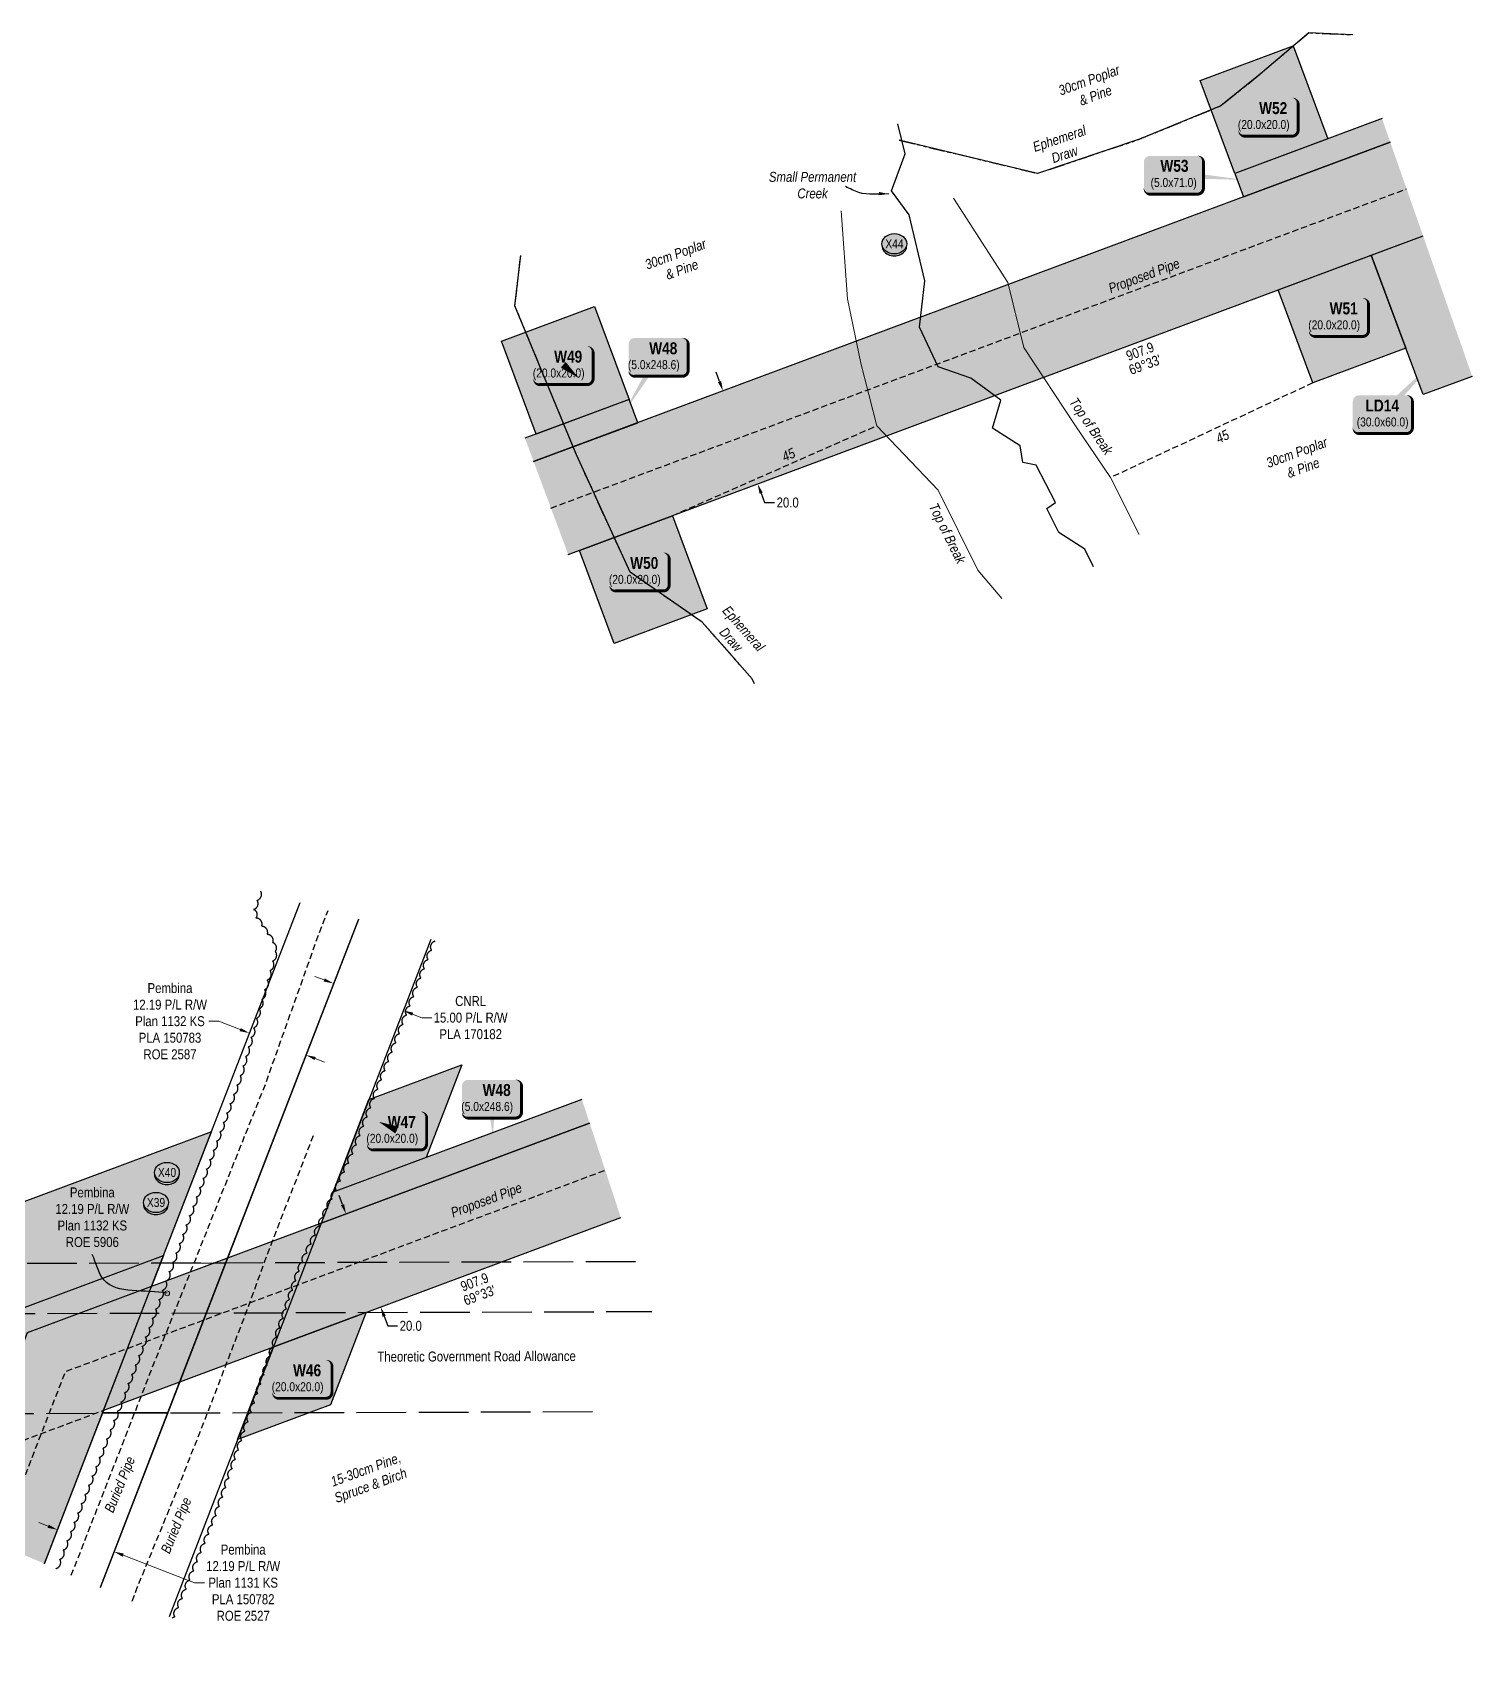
# Model space of a CAD drawing. Extents: x 507565 to 531726, y 6009554 to 6022365.
# Drawn here: x 520382 to 521831, y 6014951 to 6016601 of the extents above; entities that cross this region are included whole.
import ezdxf
from ezdxf.enums import TextEntityAlignment as Align

# ---------------------------------------------------------------- set-up
doc = ezdxf.new("R2010")
doc.units = 0
doc.header["$LTSCALE"] = 5
doc.header["$PDMODE"] = 34
doc.header["$PDSIZE"] = 0.03
for name, pattern in [('0', [1, 1, 0]), ('foc-TIELINE', [1.875, 1.25, -0.625]), ('foc-TOPO-ephemeral', [6.25, 3.125, -0.625, 0.625, -0.625, 0.625, -0.625]), ('foc-TRAV', [1.875, 1.25, -0.625]), ('foc-UNSURVEYED', [12.5, 10, -2.5]), ('UG_PIPE', [1.875, 1.25, -0.625])]:
    doc.linetypes.add(name, pattern=pattern)
doc.layers.get('Defpoints').update_dxf_attribs({"color": 9})
for name, color, linetype in [('AS-PIPE-UG', 44, 'UG_PIPE'), ('AS-PIPE-UG-T', 44, 'Continuous'), ('F-RW', 190, 'Continuous'), ('L-BD1', 253, 'Continuous'), ('L-ROAD-T', 7, 'Continuous'), ('L-USEC', 7, 'foc-UNSURVEYED'), ('P-CROSSINGS', 250, 'Continuous'), ('P-PROPOSED', 10, 'Continuous'), ('P-PROPOSED-H', 21, 'Continuous'), ('P-TEMP-BLOCKS', 250, 'Continuous'), ('P-TEMP-H', 41, 'Continuous'), ('P-TEMP_LOG DECK', 46, 'Continuous'), ('P-TEMP_WORKSPACE', 46, 'Continuous'), ('P-TRAV', 4, 'foc-TRAV'), ('P-TXT', 4, 'Continuous'), ('T-BUSH', 110, '0'), ('T-BUSH-T', 110, 'Continuous'), ('T-CREEK', 160, 'Continuous'), ('T-DRAW', 143, 'foc-TOPO-ephemeral'), ('T-TIE', 201, 'foc-TIELINE'), ('T-WATER-T', 170, 'Continuous')]:
    doc.layers.add(name, color=color, linetype=linetype)
for name, color, linetype, lineweight in [('F-RW-T', 190, 'Continuous', 9), ('T-ELEVATION', 48, 'Continuous', 18), ('T-TEXT', 48, 'Continuous', 18), ('T-TIE-T', 201, 'Continuous', 18)]:
    doc.layers.add(name, color=color, linetype=linetype, lineweight=lineweight)
doc.styles.add('80', font='ARIALN.TTF', dxfattribs={"height": 10})
doc.styles.add('80CG', font='ARIALN.TTF', dxfattribs={"height": 10})
doc.styles.add('80L', font='ARIALN.TTF', dxfattribs={"height": 10})
doc.styles.add('80LS', font='ARIALNI.TTF', dxfattribs={"height": 10})
doc.styles.add('BOLD', font='ARIALNB.TTF')
doc.styles.add('Crossing', font='ARIALN.TTF', dxfattribs={"height": 10})
doc.styles.add('foc-LtypeFont', font='ARIALN.TTF', dxfattribs={"height": 7.35})
doc.linetypes.add('foc-TOPO-flowdirection-NOLINE', pattern='A,0,[">",foc-LtypeFont,S=0.3,R=0,X=0,Y=-0.945],-20,[">",foc-LtypeFont,S=0.3,R=0,X=0,Y=-0.945],0', length=20)
doc.dimstyles.new('Compass 5 000', dxfattribs={"dimscale": 5, "dimtxt": 9, "dimasz": 2, "dimexe": 0.2, "dimexo": 0.0625, "dimgap": 0.5, "dimtad": 0, "dimtih": 1, "dimtoh": 1, "dimzin": 0, "dimdsep": 46, "dimtxsty": '80CG', "dimcen": 0.1, "dimse1": 1, "dimse2": 1, "dimclrd": 256, "dimclrt": 256, "dimaunit": 1, "dimadec": 4, "dimazin": 0, "dimtfac": 0.06, "dimtofl": 0, "dimtmove": 0, "dimatfit": 1, "dimfxl": 0.2, "dimtolj": 1, "dimtzin": 0, "dimlwd": -1, "dimarcsym": 0})

# ---------------------------------------------------------------- blocks, each defined once
blk = doc.blocks.new('*U473')
at = {"true_color": 0xff8aff}
h = blk.add_hatch(color=211, dxfattribs=at)
edge = h.paths.add_edge_path()
edge.add_line((-24, -20), (24, -20))
edge.add_arc((24, -14), 6, 270, 360)
edge.add_line((30, -14), (30, 12.5))
edge.add_arc((24, 12.5), 6, 0, 90)
edge.add_line((24, 18.5), (-24, 18.5))
edge.add_arc((-24, 12.5), 6, 90, 180)
edge.add_line((-30, 12.5), (-30, -14))
edge.add_arc((-24, -14), 6, 180, 270)
at = {"color": 250, "flags": 128}
blk.add_lwpolyline([(-24, -20, 3, 3, 0), (24, -20, 3, 3, 0.414214), (30, -14, 3, 3, 0), (30, 12.5, 3, 0, 0.414214), (24, 18.5, 0, 0, 0), (-24, 18.5, 0, 0, 0.414214), (-30, 12.5, 0, 0, 0), (-30, -14, 0, 3, 0.414214)], format="xyseb", close=True, dxfattribs=at)
at = {"flags": 128}
blk.add_lwpolyline([(1, -40.7, 0, 7.5, 0), (0, 0, 0, 0, 0)], format="xyseb", dxfattribs=at)
at = {"color": 250}
for tag, p, height, style in [('TEMP_AREA_W1_001', (-9.2, 2.2), 12, 'BOLD'), ('ENTER_TEXT_001', (-30.7, -12.8), 9, '80')]:
    blk.add_attdef(tag, p, '', height=height, dxfattribs=dict(at, style=style))
blk = doc.blocks.new('*U525')
at = {"true_color": 0xff8aff}
h = blk.add_hatch(color=211, dxfattribs=at)
edge = h.paths.add_edge_path()
edge.add_line((-24, -20), (24, -20))
edge.add_arc((24, -14), 6, 270, 360)
edge.add_line((30, -14), (30, 12.5))
edge.add_arc((24, 12.5), 6, 0, 90)
edge.add_line((24, 18.5), (-24, 18.5))
edge.add_arc((-24, 12.5), 6, 90, 180)
edge.add_line((-30, 12.5), (-30, -14))
edge.add_arc((-24, -14), 6, 180, 270)
at = {"color": 250, "flags": 128}
blk.add_lwpolyline([(-24, -20, 3, 3, 0), (24, -20, 3, 3, 0.414214), (30, -14, 3, 3, 0), (30, 12.5, 3, 0, 0.414214), (24, 18.5, 0, 0, 0), (-24, 18.5, 0, 0, 0.414214), (-30, 12.5, 0, 0, 0), (-30, -14, 0, 3, 0.414214)], format="xyseb", close=True, dxfattribs=at)
at = {"flags": 128}
blk.add_lwpolyline([(-18.2, 8.4, 0, 7.5, 0), (0, 0, 0, 0, 0)], format="xyseb", dxfattribs=at)
at = {"color": 250}
for tag, p, height, style in [('TEMP_AREA_W1_001', (-9.2, 2.2), 12, 'BOLD'), ('ENTER_TEXT_001', (-30.7, -12.8), 9, '80')]:
    blk.add_attdef(tag, p, '', height=height, dxfattribs=dict(at, style=style))
blk = doc.blocks.new('*U524')
at = {"true_color": 0xff8aff}
h = blk.add_hatch(color=211, dxfattribs=at)
edge = h.paths.add_edge_path()
edge.add_line((-24, -20), (24, -20))
edge.add_arc((24, -14), 6, 270, 360)
edge.add_line((30, -14), (30, 12.5))
edge.add_arc((24, 12.5), 6, 0, 90)
edge.add_line((24, 18.5), (-24, 18.5))
edge.add_arc((-24, 12.5), 6, 90, 180)
edge.add_line((-30, 12.5), (-30, -14))
edge.add_arc((-24, -14), 6, 180, 270)
at = {"color": 250, "flags": 128}
blk.add_lwpolyline([(-24, -20, 3, 3, 0), (24, -20, 3, 3, 0.414214), (30, -14, 3, 3, 0), (30, 12.5, 3, 0, 0.414214), (24, 18.5, 0, 0, 0), (-24, 18.5, 0, 0, 0.414214), (-30, 12.5, 0, 0, 0), (-30, -14, 0, 3, 0.414214)], format="xyseb", close=True, dxfattribs=at)
at = {"flags": 128}
blk.add_lwpolyline([(-21.9, 2.4, 0, 7.5, 0), (0, 0, 0, 0, 0)], format="xyseb", dxfattribs=at)
at = {"color": 250}
for tag, p, height, style in [('TEMP_AREA_W1_001', (-9.2, 2.2), 12, 'BOLD'), ('ENTER_TEXT_001', (-30.7, -12.8), 9, '80')]:
    blk.add_attdef(tag, p, '', height=height, dxfattribs=dict(at, style=style))
blk = doc.blocks.new('xing2')
h = blk.add_hatch(color=50)
h.dxf.hatch_style = 1
edge = h.paths.add_edge_path()
edge.add_ellipse((0, 0), major_axis=(-12.5, 0), ratio=0.816297, start_angle=0, end_angle=360)
h = blk.add_hatch(color=250)
h.dxf.hatch_style = 1
edge = h.paths.add_edge_path()
edge.add_ellipse((0, -2), major_axis=(-12.5, 0), ratio=0.816297, start_angle=0, end_angle=180)
edge.add_line((12.5, -2), (12.5, 0))
edge.add_ellipse((0, 0), major_axis=(-12.5, 0), ratio=0.816297, start_angle=0, end_angle=180, ccw=False)
edge.add_line((-12.5, 0), (-12.5, -2))
at = {"color": 250}
blk.add_ellipse((0, 0), major_axis=(-12.5, 0), ratio=0.816297, dxfattribs=at)
blk.add_ellipse((0, -2), major_axis=(-12.5, 0), ratio=0.816297, start_param=0, end_param=3.141593, dxfattribs=at)
at = {"color": 250, "style": 'Crossing'}
blk.add_attdef('CROSSING', text='', height=9, dxfattribs=at).set_placement((0.1, 0), align=Align.MIDDLE_CENTER)
at = {"color": 250, "style": 'Crossing', "flags": 1}
for tag, p in [('OWNER', (0.1, -12.5)), ('DESCRIPTION', (0.1, -25.8)), ('LOCATION', (0.1, -39.3)), ('DWG_REF', (0.1, -52.8))]:
    blk.add_attdef(tag, text='', height=9, dxfattribs=at).set_placement(p, align=Align.MIDDLE_CENTER)
blk = doc.blocks.new('*D400')
at = {"layer": 'Defpoints', "color": 0, "transparency": 16777216}
for p in [(520635.3, 6015684.1), (520692.1, 6015662.1), (520600.5, 6015594)]:
    blk.add_point(p, dxfattribs=at)
at = {"layer": 'F-RW-T', "transparency": 16777216}
for p, q in [((520569.5, 6015606), (520559.5, 6015606)), ((520591.1, 6015597.6), (520569.5, 6015606)), ((520666.6, 6015568.4), (520675.9, 6015564.8))]:
    blk.add_line(p, q, dxfattribs=at)
for points in [[(520591.7, 6015599.1), (520590.5, 6015596), (520600.5, 6015594)], [(520667.2, 6015570), (520666, 6015566.9), (520657.3, 6015572)]]:
    blk.add_solid(points, dxfattribs=at)
at = {"layer": 'F-RW-T', "transparency": 16777216, "insert": (520520.4, 6015606), "char_height": 10, "attachment_point": 5, "style": '80CG'}
blk.add_mtext('\\A1;Pembina\\P12.19 P/L R/W\\PPlan 1132 KS\\PPLA 150783\\PROE 2587', dxfattribs=at)
blk = doc.blocks.new('*D401')
at = {"layer": 'Defpoints', "color": 0, "transparency": 16777216}
for p in [(520755.4, 6015616.8), (520667.5, 6015598.6), (520737.8, 6015571.4)]:
    blk.add_point(p, dxfattribs=at)
at = {"layer": 'F-RW-T', "transparency": 16777216}
for p, q in [((520675.7, 6015647.6), (520666.4, 6015651.2)), ((520764.7, 6015613.2), (520774, 6015609.6)), ((520774, 6015609.6), (520784, 6015609.6))]:
    blk.add_line(p, q, dxfattribs=at)
for points in [[(520676.3, 6015649.1), (520675.1, 6015646), (520685.1, 6015644)], [(520765.3, 6015614.7), (520764.1, 6015611.6), (520755.4, 6015616.8)]]:
    blk.add_solid(points, dxfattribs=at)
at = {"layer": 'F-RW-T', "transparency": 16777216, "insert": (520823.1, 6015609.6), "char_height": 10, "attachment_point": 5, "style": '80CG'}
blk.add_mtext('\\A1;CNRL\\P15.00 P/L R/W\\PPLA 170182', dxfattribs=at)
blk = doc.blocks.new('*D402')
at = {"layer": 'Defpoints', "color": 0, "transparency": 16777216}
for p in [(520798.5, 6015449.6), (520833.4, 6015356), (520732.5, 6015318.4)]:
    blk.add_point(p, dxfattribs=at)
at = {"layer": 'P-TXT', "transparency": 16777216}
for p, q in [((520694.1, 6015421.4), (520690.6, 6015430.7)), ((520736, 6015309), (520739.6, 6015299.3)), ((520739.6, 6015299.3), (520749.6, 6015299.3))]:
    blk.add_line(p, q, dxfattribs=at)
for points in [[(520695.7, 6015421.9), (520692.5, 6015420.8), (520697.6, 6015412)], [(520737.6, 6015309.6), (520734.4, 6015308.4), (520732.5, 6015318.4)]]:
    blk.add_solid(points, dxfattribs=at)
at = {"layer": 'P-TXT', "transparency": 16777216, "insert": (520762.8, 6015299.3), "char_height": 10, "attachment_point": 5, "style": '80CG'}
blk.add_mtext('\\A1;20.0', dxfattribs=at)
blk = doc.blocks.new('*D403')
at = {"layer": 'Defpoints', "color": 0, "transparency": 16777216}
for p in [(520417.3, 6015120.3), (520474.2, 6015098.4), (520464, 6015072)]:
    blk.add_point(p, dxfattribs=at)
at = {"layer": 'F-RW-T', "transparency": 16777216}
for p, q in [((520397.8, 6015097.6), (520388.5, 6015101.2)), ((520473.3, 6015068.4), (520545, 6015040.7)), ((520545, 6015040.7), (520555, 6015040.7))]:
    blk.add_line(p, q, dxfattribs=at)
for points in [[(520398.4, 6015099.1), (520397.2, 6015096), (520407.1, 6015094)], [(520473.9, 6015070), (520472.7, 6015066.8), (520464, 6015072)]]:
    blk.add_solid(points, dxfattribs=at)
at = {"layer": 'F-RW-T', "transparency": 16777216, "insert": (520594.1, 6015040.7), "char_height": 10, "attachment_point": 5, "style": '80CG'}
blk.add_mtext('\\A1;Pembina\\P12.19 P/L R/W\\PPlan 1131 KS\\PPLA 150782\\PROE 2527', dxfattribs=at)
blk = doc.blocks.new('*U529')
at = {"true_color": 0xff8aff}
h = blk.add_hatch(color=211, dxfattribs=at)
edge = h.paths.add_edge_path()
edge.add_line((-24, -20), (24, -20))
edge.add_arc((24, -14), 6, 270, 360)
edge.add_line((30, -14), (30, 12.5))
edge.add_arc((24, 12.5), 6, 0, 90)
edge.add_line((24, 18.5), (-24, 18.5))
edge.add_arc((-24, 12.5), 6, 90, 180)
edge.add_line((-30, 12.5), (-30, -14))
edge.add_arc((-24, -14), 6, 180, 270)
at = {"color": 250, "flags": 128}
blk.add_lwpolyline([(-24, -20, 3, 3, 0), (24, -20, 3, 3, 0.414214), (30, -14, 3, 3, 0), (30, 12.5, 3, 0, 0.414214), (24, 18.5, 0, 0, 0), (-24, 18.5, 0, 0, 0.414214), (-30, 12.5, 0, 0, 0), (-30, -14, 0, 3, 0.414214)], format="xyseb", close=True, dxfattribs=at)
at = {"flags": 128}
blk.add_lwpolyline([(15.7, -13.5, 0, 7.5, 0), (0, 0, 0, 0, 0)], format="xyseb", dxfattribs=at)
at = {"color": 250}
for tag, p, height, style in [('TEMP_AREA_W1_001', (-9.2, 2.2), 12, 'BOLD'), ('ENTER_TEXT_001', (-30.7, -12.8), 9, '80')]:
    blk.add_attdef(tag, p, '', height=height, dxfattribs=dict(at, style=style))
blk = doc.blocks.new('*U530')
at = {"true_color": 0xff8aff}
h = blk.add_hatch(color=211, dxfattribs=at)
edge = h.paths.add_edge_path()
edge.add_line((-24, -20), (24, -20))
edge.add_arc((24, -14), 6, 270, 360)
edge.add_line((30, -14), (30, 12.5))
edge.add_arc((24, 12.5), 6, 0, 90)
edge.add_line((24, 18.5), (-24, 18.5))
edge.add_arc((-24, 12.5), 6, 90, 180)
edge.add_line((-30, 12.5), (-30, -14))
edge.add_arc((-24, -14), 6, 180, 270)
at = {"color": 250, "flags": 128}
blk.add_lwpolyline([(-24, -20, 3, 3, 0), (24, -20, 3, 3, 0.414214), (30, -14, 3, 3, 0), (30, 12.5, 3, 0, 0.414214), (24, 18.5, 0, 0, 0), (-24, 18.5, 0, 0, 0.414214), (-30, 12.5, 0, 0, 0), (-30, -14, 0, 3, 0.414214)], format="xyseb", close=True, dxfattribs=at)
at = {"flags": 128}
blk.add_lwpolyline([(-36, -59.1, 0, 7.5, 0), (0, 0, 0, 0, 0)], format="xyseb", dxfattribs=at)
at = {"color": 250}
for tag, p, height, style in [('TEMP_AREA_W1_001', (-9.2, 2.2), 12, 'BOLD'), ('ENTER_TEXT_001', (-30.7, -12.8), 9, '80')]:
    blk.add_attdef(tag, p, '', height=height, dxfattribs=dict(at, style=style))
blk = doc.blocks.new('*U528')
at = {"true_color": 0xff8aff}
h = blk.add_hatch(color=211, dxfattribs=at)
edge = h.paths.add_edge_path()
edge.add_line((-24, -20), (24, -20))
edge.add_arc((24, -14), 6, 270, 360)
edge.add_line((30, -14), (30, 12.5))
edge.add_arc((24, 12.5), 6, 0, 90)
edge.add_line((24, 18.5), (-24, 18.5))
edge.add_arc((-24, 12.5), 6, 90, 180)
edge.add_line((-30, 12.5), (-30, -14))
edge.add_arc((-24, -14), 6, 180, 270)
at = {"color": 250, "flags": 128}
blk.add_lwpolyline([(-24, -20, 3, 3, 0), (24, -20, 3, 3, 0.414214), (30, -14, 3, 3, 0), (30, 12.5, 3, 0, 0.414214), (24, 18.5, 0, 0, 0), (-24, 18.5, 0, 0, 0.414214), (-30, 12.5, 0, 0, 0), (-30, -14, 0, 3, 0.414214)], format="xyseb", close=True, dxfattribs=at)
at = {"flags": 128}
blk.add_lwpolyline([(19.1, -14.6, 0, 7.5, 0), (0, 0, 0, 0, 0)], format="xyseb", dxfattribs=at)
at = {"color": 250}
for tag, p, height, style in [('TEMP_AREA_W1_001', (-9.2, 2.2), 12, 'BOLD'), ('ENTER_TEXT_001', (-30.7, -12.8), 9, '80')]:
    blk.add_attdef(tag, p, '', height=height, dxfattribs=dict(at, style=style))
blk = doc.blocks.new('*U527')
at = {"true_color": 0xff8aff}
h = blk.add_hatch(color=211, dxfattribs=at)
edge = h.paths.add_edge_path()
edge.add_line((-24, -20), (24, -20))
edge.add_arc((24, -14), 6, 270, 360)
edge.add_line((30, -14), (30, 12.5))
edge.add_arc((24, 12.5), 6, 0, 90)
edge.add_line((24, 18.5), (-24, 18.5))
edge.add_arc((-24, 12.5), 6, 90, 180)
edge.add_line((-30, 12.5), (-30, -14))
edge.add_arc((-24, -14), 6, 180, 270)
at = {"color": 250, "flags": 128}
blk.add_lwpolyline([(-24, -20, 3, 3, 0), (24, -20, 3, 3, 0.414214), (30, -14, 3, 3, 0), (30, 12.5, 3, 0, 0.414214), (24, 18.5, 0, 0, 0), (-24, 18.5, 0, 0, 0.414214), (-30, 12.5, 0, 0, 0), (-30, -14, 0, 3, 0.414214)], format="xyseb", close=True, dxfattribs=at)
at = {"flags": 128}
blk.add_lwpolyline([(71.3, -5.7, 0, 7.5, 0), (0, 0, 0, 0, 0)], format="xyseb", dxfattribs=at)
at = {"color": 250}
for tag, p, height, style in [('TEMP_AREA_W1_001', (-9.2, 2.2), 12, 'BOLD'), ('ENTER_TEXT_001', (-30.7, -12.8), 9, '80')]:
    blk.add_attdef(tag, p, '', height=height, dxfattribs=dict(at, style=style))
blk = doc.blocks.new('*U531')
at = {"true_color": 0xff8aff}
h = blk.add_hatch(color=211, dxfattribs=at)
edge = h.paths.add_edge_path()
edge.add_line((-24, -20), (24, -20))
edge.add_arc((24, -14), 6, 270, 360)
edge.add_line((30, -14), (30, 12.5))
edge.add_arc((24, 12.5), 6, 0, 90)
edge.add_line((24, 18.5), (-24, 18.5))
edge.add_arc((-24, 12.5), 6, 90, 180)
edge.add_line((-30, 12.5), (-30, -14))
edge.add_arc((-24, -14), 6, 180, 270)
at = {"flags": 128}
blk.add_lwpolyline([(58.3, 59, 0, 7.5, 0), (0, 0, 0, 0, 0)], format="xyseb", dxfattribs=at)
at = {"color": 250, "flags": 128}
blk.add_lwpolyline([(-24, -20, 3, 3, 0), (24, -20, 3, 3, 0.414214), (30, -14, 3, 3, 0), (30, 12.5, 3, 0, 0.414214), (24, 18.5, 0, 0, 0), (-24, 18.5, 0, 0, 0.414214), (-30, 12.5, 0, 0, 0), (-30, -14, 0, 3, 0.414214)], format="xyseb", close=True, dxfattribs=at)
at = {"color": 250}
for tag, p, height, style in [('TEMP_AREA_W1_001', (-9.2, 2.2), 12, 'BOLD'), ('ENTER_TEXT_001', (-30.7, -12.8), 9, '80')]:
    blk.add_attdef(tag, p, '', height=height, dxfattribs=dict(at, style=style))
blk = doc.blocks.new('*U533')
at = {"true_color": 0xff8aff}
h = blk.add_hatch(color=211, dxfattribs=at)
edge = h.paths.add_edge_path()
edge.add_line((-24, -20), (24, -20))
edge.add_arc((24, -14), 6, 270, 360)
edge.add_line((30, -14), (30, 12.5))
edge.add_arc((24, 12.5), 6, 0, 90)
edge.add_line((24, 18.5), (-24, 18.5))
edge.add_arc((-24, 12.5), 6, 90, 180)
edge.add_line((-30, 12.5), (-30, -14))
edge.add_arc((-24, -14), 6, 180, 270)
at = {"color": 250, "flags": 128}
blk.add_lwpolyline([(-24, -20, 3, 3, 0), (24, -20, 3, 3, 0.414214), (30, -14, 3, 3, 0), (30, 12.5, 3, 0, 0.414214), (24, 18.5, 0, 0, 0), (-24, 18.5, 0, 0, 0.414214), (-30, 12.5, 0, 0, 0), (-30, -14, 0, 3, 0.414214)], format="xyseb", close=True, dxfattribs=at)
at = {"flags": 128}
blk.add_lwpolyline([(-23.9, 12.4, 0, 7.5, 0), (0, 0, 0, 0, 0)], format="xyseb", dxfattribs=at)
at = {"color": 250}
for tag, p, height, style in [('TEMP_AREA_W1_001', (-9.2, 2.2), 12, 'BOLD'), ('ENTER_TEXT_001', (-30.7, -12.8), 9, '80')]:
    blk.add_attdef(tag, p, '', height=height, dxfattribs=dict(at, style=style))
blk = doc.blocks.new('*U532')
at = {"true_color": 0xff8aff}
h = blk.add_hatch(color=211, dxfattribs=at)
edge = h.paths.add_edge_path()
edge.add_line((-24, -20), (24, -20))
edge.add_arc((24, -14), 6, 270, 360)
edge.add_line((30, -14), (30, 12.5))
edge.add_arc((24, 12.5), 6, 0, 90)
edge.add_line((24, 18.5), (-24, 18.5))
edge.add_arc((-24, 12.5), 6, 90, 180)
edge.add_line((-30, 12.5), (-30, -14))
edge.add_arc((-24, -14), 6, 180, 270)
at = {"color": 250, "flags": 128}
blk.add_lwpolyline([(-24, -20, 3, 3, 0), (24, -20, 3, 3, 0.414214), (30, -14, 3, 3, 0), (30, 12.5, 3, 0, 0.414214), (24, 18.5, 0, 0, 0), (-24, 18.5, 0, 0, 0.414214), (-30, 12.5, 0, 0, 0), (-30, -14, 0, 3, 0.414214)], format="xyseb", close=True, dxfattribs=at)
at = {"flags": 128}
blk.add_lwpolyline([(-22, 14.3, 0, 7.5, 0), (0, 0, 0, 0, 0)], format="xyseb", dxfattribs=at)
at = {"color": 250}
for tag, p, height, style in [('TEMP_AREA_W1_001', (-9.2, 2.2), 12, 'BOLD'), ('ENTER_TEXT_001', (-30.7, -12.8), 9, '80')]:
    blk.add_attdef(tag, p, '', height=height, dxfattribs=dict(at, style=style))
blk = doc.blocks.new('*D406')
at = {"layer": 'Defpoints', "color": 0, "transparency": 16777216}
for p in [(521110.5, 6016253.1), (521145.4, 6016159.4), (521112.1, 6016147)]:
    blk.add_point(p, dxfattribs=at)
at = {"layer": 'P-TXT', "transparency": 16777216}
for p, q in [((521073.7, 6016250), (521070.2, 6016259.4)), ((521115.6, 6016137.6), (521119.1, 6016128.2)), ((521119.1, 6016128.2), (521129.1, 6016128.2))]:
    blk.add_line(p, q, dxfattribs=at)
for points in [[(521075.3, 6016250.6), (521072.1, 6016249.4), (521077.2, 6016240.6)], [(521117.2, 6016138.2), (521114, 6016137), (521112.1, 6016147)]]:
    blk.add_solid(points, dxfattribs=at)
at = {"layer": 'P-TXT', "transparency": 16777216, "insert": (521142.3, 6016128.2), "char_height": 10, "attachment_point": 5, "style": '80CG'}
blk.add_mtext('\\A1;20.0', dxfattribs=at)

msp = doc.modelspace()

# ---------------------------------------------------------------- hatches: boundary and pattern name
at = {"layer": 'P-PROPOSED-H', "transparency": 33554687}
h = msp.add_hatch(color=256, dxfattribs=at)
h.dxf.hatch_style = 1
h.paths.add_polyline_path([(520886.531, 6016169.529), (520921.382, 6016075.856), (521781.959, 6016396.812), (521748.936, 6016491.167)])
h = msp.add_hatch(color=256, dxfattribs=at)
h.dxf.hatch_style = 1
h.paths.add_polyline_path([(520301.96, 6015099.084), (520393.966, 6015059.897), (520453.66, 6015214.349), (520974.248, 6015408.505), (520942.935, 6015503.498), (520376.639, 6015292.295), (520368.528, 6015271.321)])
at = {"layer": 'P-TEMP-H'}
h = msp.add_hatch(color=256, dxfattribs=at)
h.dxf.hatch_style = 1
h.paths.add_polyline_path([(521557.519, 6016553.116), (521651.164, 6016588.041), (521686.09, 6016494.396), (521592.444, 6016459.471)])
h = msp.add_hatch(color=256, dxfattribs=at)
h.dxf.hatch_style = 1
h.paths.add_polyline_path([(521748.936, 6016491.167), (521740.68, 6016514.756), (521592.444, 6016459.471), (521601.176, 6016436.059)])
h = msp.add_hatch(color=256, dxfattribs=at)
h.dxf.hatch_style = 1
h.paths.add_polyline_path([(521831.494, 6016255.28), (521781.959, 6016396.812), (521729.747, 6016377.34), (521782.135, 6016236.871)])
h = msp.add_hatch(color=256, dxfattribs=at)
h.dxf.hatch_style = 1
h.paths.add_polyline_path([(521636.101, 6016342.414), (521729.747, 6016377.34), (521764.672, 6016283.694), (521671.027, 6016248.769)])
h = msp.add_hatch(color=256, dxfattribs=at)
h.dxf.hatch_style = 1
h.paths.add_polyline_path([(520854.028, 6016290.746), (520947.673, 6016325.671), (520982.599, 6016232.026), (520888.953, 6016197.1)])
h = msp.add_hatch(color=256, dxfattribs=at)
h.dxf.hatch_style = 1
h.paths.add_polyline_path([(520877.819, 6016192.947), (520886.531, 6016169.529), (520991.33, 6016208.614), (520982.599, 6016232.026)])
h = msp.add_hatch(color=256, dxfattribs=at)
h.dxf.hatch_style = 1
h.paths.add_polyline_path([(520932.61, 6016080.043), (521026.255, 6016114.969), (521061.181, 6016021.323), (520967.536, 6015986.398)])
h = msp.add_hatch(color=256, dxfattribs=at)
h.dxf.hatch_style = 1
h.paths.add_polyline_path([(520720.7, 6015527.052), (520814.346, 6015561.977), (520778.291, 6015468.761), (520684.646, 6015433.835)])
h = msp.add_hatch(color=256, dxfattribs=at)
h.dxf.hatch_style = 1
h.paths.add_polyline_path([(520942.935, 6015503.498), (520935.107, 6015527.246), (520684.646, 6015433.835), (520672.599, 6015402.675)])
h = msp.add_hatch(color=256, dxfattribs=at)
h.dxf.hatch_style = 1
h.paths.add_polyline_path([(520562.118, 6015494.809), (520280.356, 6015389.724), (520216.264, 6015223.893), (520309.489, 6015187.862), (520357.383, 6015311.781), (520513.913, 6015370.16)])
h = msp.add_hatch(color=256, dxfattribs=at)
h.dxf.hatch_style = 1
h.paths.add_polyline_path([(520278.962, 6015108.879), (520301.964, 6015099.082), (520376.639, 6015292.295), (520501.862, 6015338.998), (520513.913, 6015370.16), (520357.383, 6015311.781)])
h = msp.add_hatch(color=256, dxfattribs=at)
h.dxf.hatch_style = 1
h.paths.add_polyline_path([(520624.414, 6015278.033), (520718.059, 6015312.958), (520682.005, 6015219.742), (520588.359, 6015184.816)])

# ---------------------------------------------------------------- linework, layer by layer
at = {"layer": 'AS-PIPE-UG', "flags": 128}
for points in [[(520903.957, 6016122.692), (521765.448, 6016443.989)], [(520421.077, 6015048.35), (520503.91, 6015260.41), (520616.445, 6015542.425), (520670.6, 6015694.75), (520679.581, 6015717.649)], [(520482.39, 6015022.236), (520487.47, 6015035.905), (520529, 6015137.365), (520555.825, 6015205.41), (520597.905, 6015314.73), (520619.525, 6015374.23), (520665.27, 6015491.81)], [(520347.966, 6015079.489), (520415.138, 6015253.317), (520958.592, 6015456.001)]]:
    msp.add_lwpolyline(points, dxfattribs=at)
at = {"layer": 'F-RW', "flags": 128}
for points in [[(520710.192, 6015708.914), (520576.257, 6015362.606), (520517.917, 6015211.626), (520452.604, 6015211.616), (520510.911, 6015362.399), (520651.406, 6015725.688)], [(520450.419, 6015035.853), (520710.578, 6015708.804)], [(520782.962, 6015688.151), (520519.426, 6015006.462)]]:
    msp.add_lwpolyline(points, dxfattribs=at)
at = {"layer": 'F-RW'}
for points in [[(520710.192, 6015708.914), (520576.257, 6015362.606), (520517.917, 6015211.626), (520452.604, 6015211.616), (520510.911, 6015362.399), (520651.406, 6015725.688)], [(520393.966, 6015059.897), (520452.528, 6015211.419), (520517.917, 6015211.626), (520450.056, 6015036.008)], [(520393.988, 6015059.888), (520452.528, 6015211.419), (520517.917, 6015211.626), (520450.056, 6015036.008)]]:
    msp.add_lwpolyline(points, dxfattribs=at)
msp.add_lwpolyline([(520517.917, 6015211.626), (520452.528, 6015211.419), (520510.911, 6015362.399), (520576.257, 6015362.606), (520517.917, 6015211.626)], close=True, dxfattribs=at)
at = {"layer": 'L-USEC'}
for p, q in [((520988.946, 6015363.913), (520085.346, 6015361.051)), ((520084.678, 6015310.854), (521005.474, 6015313.772)), ((520083.338, 6015210.249), (520953.892, 6015213.008))]:
    msp.add_line(p, q, dxfattribs=at)
at = {"layer": 'P-PROPOSED', "flags": 128}
for points in [[(521748.936, 6016491.167), (520886.531, 6016169.529)], [(520921.382, 6016075.856), (521781.959, 6016396.812)], [(520942.935, 6015503.498), (520376.639, 6015292.295), (520368.528, 6015271.321), (520301.96, 6015099.084)], [(520393.966, 6015059.897), (520453.66, 6015214.349), (520974.248, 6015408.505)]]:
    msp.add_lwpolyline(points, dxfattribs=at)
at = {"layer": 'P-TEMP_LOG DECK'}
msp.add_lwpolyline([(521831.494, 6016255.28), (521782.135, 6016236.871), (521729.747, 6016377.34), (521781.959, 6016396.812)], dxfattribs=at)
at = {"layer": 'P-TEMP_WORKSPACE', "flags": 128}
for points in [[(521557.519, 6016553.116), (521651.164, 6016588.041), (521686.09, 6016494.396), (521592.444, 6016459.471)], [(521636.101, 6016342.414), (521729.747, 6016377.34), (521764.672, 6016283.694), (521671.027, 6016248.769)], [(520854.028, 6016290.746), (520947.673, 6016325.671), (520982.599, 6016232.026), (520888.953, 6016197.1)], [(520932.61, 6016080.043), (521026.255, 6016114.969), (521061.181, 6016021.323), (520967.536, 6015986.398)], [(520720.7, 6015527.052), (520814.346, 6015561.977), (520778.291, 6015468.761), (520684.646, 6015433.835)], [(520562.118, 6015494.809), (520280.356, 6015389.724), (520216.264, 6015223.893), (520309.489, 6015187.862), (520357.383, 6015311.781), (520513.913, 6015370.16)], [(520624.414, 6015278.033), (520718.059, 6015312.958), (520682.005, 6015219.742), (520588.359, 6015184.816)]]:
    msp.add_lwpolyline(points, close=True, dxfattribs=at)
for points in [[(521740.68, 6016514.756), (521592.444, 6016459.471), (521601.176, 6016436.059), (521748.936, 6016491.167)], [(520886.531, 6016169.529), (520991.33, 6016208.614), (520982.599, 6016232.026), (520877.819, 6016192.947)], [(520935.107, 6015527.246), (520684.646, 6015433.835), (520672.599, 6015402.675), (520942.935, 6015503.498)], [(520278.962, 6015108.879), (520357.383, 6015311.781), (520513.913, 6015370.16), (520501.862, 6015338.998), (520376.639, 6015292.295), (520301.964, 6015099.082)]]:
    msp.add_lwpolyline(points, dxfattribs=at)
at = {"layer": 'P-TRAV'}
msp.add_line((520328.462, 6015167.656), (520453.66, 6015214.349), dxfattribs=at)
at = {"layer": 'T-BUSH', "flags": 128}
for points in [[(520405.901, 6015054.814, 0.0128548), (520405.733, 6015055.079, 0.52056705), (520409.357, 6015064.394, 0.52056705), (520412.981, 6015073.708, 0.52056705), (520416.605, 6015083.023, 0.52056705), (520420.229, 6015092.337, 0.52056705), (520423.853, 6015101.652, 0.52056705), (520427.477, 6015110.966, 0.52056705), (520431.1, 6015120.28, 0.52056705), (520434.724, 6015129.595, 0.52056705), (520438.348, 6015138.909, 0.52056705), (520441.972, 6015148.224, 0.52056705), (520445.596, 6015157.538, 0.52056705), (520449.22, 6015166.853, 0.52056705), (520452.844, 6015176.167, 0.52056705), (520456.468, 6015185.482, 0.52056705), (520460.092, 6015194.796, 0.52056705), (520463.716, 6015204.111, 0.52056705), (520467.339, 6015213.425, 0.52056705), (520470.963, 6015222.739, 0.52056705), (520474.587, 6015232.054, 0.52056705), (520478.211, 6015241.368, 0.52056705), (520481.835, 6015250.683, 0.52056705), (520485.442, 6015260.004, 0.52056705), (520488.852, 6015269.399, 0.52056705), (520492.262, 6015278.794, 0.52056705), (520495.671, 6015288.189, 0.52056705), (520499.081, 6015297.584, 0.52056705), (520502.491, 6015306.979, 0.52056705), (520505.9, 6015316.374, 0.52056705), (520509.31, 6015325.769, 0.52056705), (520512.72, 6015335.164, 0.52056705), (520516.129, 6015344.559, 0.52056705), (520519.539, 6015353.954, 0.52056705), (520522.949, 6015363.349, 0.52056705), (520526.358, 6015372.744, 0.52056705), (520529.768, 6015382.139, 0.52056705), (520533.178, 6015391.534, 0.52056705), (520536.587, 6015400.929, 0.52056705), (520539.997, 6015410.324, 0.52056705), (520543.407, 6015419.719, 0.52056705), (520546.816, 6015429.114, 0.52056705), (520550.226, 6015438.509, 0.52056705), (520553.636, 6015447.904, 0.52056705), (520557.045, 6015457.299, 0.52056705), (520560.455, 6015466.694, 0.52056705), (520563.865, 6015476.089, 0.52056705), (520567.274, 6015485.483, 0.52056705), (520570.684, 6015494.878, 0.52056705), (520574.094, 6015504.273, 0.52056705), (520577.503, 6015513.668, 0.52056705), (520580.913, 6015523.063, 0.52056705), (520584.323, 6015532.458, 0.52056705), (520587.733, 6015541.853, 0.52056705), (520591.059, 6015551.275, 0.52056705), (520593.781, 6015560.892, 0.52056705), (520596.503, 6015570.509, 0.52056705), (520599.226, 6015580.125, 0.52056705), (520601.948, 6015589.742, 0.52056705), (520604.67, 6015599.359, 0.52056705), (520607.392, 6015608.976, 0.52056705), (520610.114, 6015618.592, 0.52056705), (520612.837, 6015628.209, 0.52056705), (520615.559, 6015637.826, 0.52056705), (520618.281, 6015647.443, 0.52056705), (520621.003, 6015657.059, 0.52056705), (520623.725, 6015666.676, 0.52056705), (520626.448, 6015676.293, 0.52056705), (520623.987, 6015685.069, 0.52056705), (520618.367, 6015693.334, 0.52056705), (520612.746, 6015701.598, 0.52056705), (520607.125, 6015709.862, 0.52056705), (520604.491, 6015718.482, 0.52056705), (520608.012, 6015727.836, 0.51095402), (520611.636, 6015737.036)], [(520522.622, 6015005.101, -0.12550463), (520525.31, 6015006.466, -0.52056705), (520529.116, 6015015.708, -0.52056705), (520532.921, 6015024.95, -0.52056705), (520536.727, 6015034.192, -0.52056705), (520540.532, 6015043.433, -0.52056705), (520544.337, 6015052.675, -0.52056705), (520548.143, 6015061.917, -0.52056705), (520551.948, 6015071.159, -0.52056705), (520555.754, 6015080.401, -0.52056705), (520559.559, 6015089.642, -0.52056705), (520563.364, 6015098.884, -0.52056705), (520567.047, 6015108.172, -0.52056705), (520570.256, 6015117.638, -0.52056705), (520573.465, 6015127.103, -0.52056705), (520576.674, 6015136.568, -0.52056705), (520579.883, 6015146.034, -0.52056705), (520583.092, 6015155.499, -0.52056705), (520586.301, 6015164.965, -0.52056705), (520589.51, 6015174.43, -0.52056705), (520592.719, 6015183.895, -0.52056705), (520595.928, 6015193.361, -0.52056705), (520599.137, 6015202.826, -0.52056705), (520602.346, 6015212.292, -0.52056705), (520605.555, 6015221.757, -0.52056705), (520608.764, 6015231.223, -0.52056705), (520611.973, 6015240.688, -0.52056705), (520615.182, 6015250.153, -0.52056705), (520618.391, 6015259.619, -0.52056705), (520621.6, 6015269.084, -0.52056705), (520624.809, 6015278.55, -0.52056705), (520628.018, 6015288.015, -0.52056705), (520631.227, 6015297.48, -0.52056705), (520634.436, 6015306.946, -0.52056705), (520637.645, 6015316.411, -0.52056705), (520640.854, 6015325.877, -0.52056705), (520644.063, 6015335.342, -0.52056705), (520647.272, 6015344.807, -0.52056705), (520650.481, 6015354.273, -0.52056705), (520654.26, 6015363.511, -0.52056705), (520658.449, 6015372.585, -0.52056705), (520662.638, 6015381.66, -0.52056705), (520666.827, 6015390.734, -0.52056705), (520671.016, 6015399.808, -0.52056705), (520675.205, 6015408.883, -0.52056705), (520679.394, 6015417.957, -0.52056705), (520683.583, 6015427.032, -0.52056705), (520687.772, 6015436.106, -0.52056705), (520691.961, 6015445.18, -0.52056705), (520696.15, 6015454.255, -0.52056705), (520700.339, 6015463.329, -0.52056705), (520704.528, 6015472.403, -0.52056705), (520708.204, 6015481.695, -0.52056705), (520711.807, 6015491.018, -0.52056705), (520715.409, 6015500.34, -0.52056705), (520719.011, 6015509.663, -0.52056705), (520722.614, 6015518.986, -0.52056705), (520726.216, 6015528.309, -0.52056705), (520729.818, 6015537.632, -0.52056705), (520733.421, 6015546.955, -0.52056705), (520737.023, 6015556.277, -0.52056705), (520740.625, 6015565.6, -0.52056705), (520744.228, 6015574.923, -0.52056705), (520747.83, 6015584.246, -0.52056705), (520751.432, 6015593.569, -0.52056705), (520755.035, 6015602.892, -0.52056705), (520758.637, 6015612.214, -0.52056705), (520762.239, 6015621.537, -0.52056705), (520765.842, 6015630.86, -0.52056705), (520769.444, 6015640.183, -0.52056705), (520773.046, 6015649.506, -0.52056705), (520776.649, 6015658.829, -0.52056705), (520780.251, 6015668.151, -0.52056705), (520783.853, 6015677.474, -0.52056705), (520787.456, 6015686.797, -0.00432497), (520787.397, 6015686.885)]]:
    msp.add_lwpolyline(points, format="xyb", dxfattribs=at)
at = {"layer": 'T-CREEK', "flags": 128}
msp.add_lwpolyline([(521450.215, 6016063.442), (521441.566, 6016081.273), (521415.221, 6016098.048), (521403.316, 6016122.073), (521411.936, 6016128.243), (521392.476, 6016165.858), (521378.976, 6016168.673), (521376.241, 6016185.333), (521348.391, 6016202.958), (521356.881, 6016231.163), (521326.731, 6016253.583), (521293.826, 6016264.818), (521275.091, 6016304.678), (521280.486, 6016351.388), (521264.521, 6016417.903), (521246.961, 6016442.068), (521260.491, 6016479.468), (521253.178, 6016509.659)], dxfattribs=at)
at = {"layer": 'T-CREEK', "linetype": 'foc-TOPO-flowdirection-NOLINE', "flags": 128}
msp.add_lwpolyline([(521450.215, 6016063.442), (521441.566, 6016081.273), (521415.221, 6016098.048), (521403.316, 6016122.073), (521411.936, 6016128.243), (521392.476, 6016165.858), (521378.976, 6016168.673), (521376.241, 6016185.333), (521348.391, 6016202.958), (521356.881, 6016231.163), (521326.731, 6016253.583), (521293.826, 6016264.818), (521275.091, 6016304.678), (521280.486, 6016351.388), (521264.521, 6016417.903), (521246.961, 6016442.068), (521260.491, 6016479.468), (521253.178, 6016509.659)], dxfattribs=at)
at = {"layer": 'T-DRAW', "flags": 128}
msp.add_lwpolyline([(521254.381, 6016493.064), (521393.921, 6016459.643), (521496.615, 6016494.046), (521578.519, 6016527.726), (521617.867, 6016559.65), (521667.071, 6016601.174), (521711.167, 6016599.079)], dxfattribs=at)
at = {"layer": 'T-DRAW', "linetype": 'foc-TOPO-flowdirection-NOLINE', "flags": 128}
for points in [[(521711.167, 6016599.079), (521667.071, 6016601.174), (521617.867, 6016559.65), (521578.519, 6016527.726), (521496.615, 6016494.046), (521393.921, 6016459.643), (521254.381, 6016493.064)], [(521108.819, 6015945.707), (521106.662, 6015950.826), (521056.277, 6016007.714), (520983.683, 6016058.044), (520929.642, 6016176.301), (520867.698, 6016326.344), (520873.543, 6016376.964)]]:
    msp.add_lwpolyline(points, dxfattribs=at)
at = {"layer": 'T-DRAW'}
msp.add_lwpolyline([(521108.819, 6015945.707), (521106.662, 6015950.826), (521056.277, 6016007.714), (520983.683, 6016058.044), (520929.642, 6016176.301), (520867.698, 6016326.344), (520873.543, 6016376.964)], dxfattribs=at)
at = {"layer": 'T-ELEVATION'}
for points in [[(521309.151, 6016434.772), (521364.069, 6016349.86), (521380.111, 6016284.256), (521431.267, 6016206.385), (521467.319, 6016153.341), (521496.041, 6016095.893)], [(521196.001, 6016421.919), (521202.615, 6016333.317), (521215.96, 6016268.62), (521232.053, 6016205.62), (521293.974, 6016140.834), (521333.892, 6016059.992), (521357.82, 6016031.578)]]:
    msp.add_lwpolyline(points, dxfattribs=at)
at = {"layer": 'T-TIE'}
for p, q in [((521671.027, 6016248.769), (521467.319, 6016153.341)), ((521026.255, 6016114.969), (521232.053, 6016205.62))]:
    msp.add_line(p, q, dxfattribs=at)

# ---------------------------------------------------------------- block references
at = {"layer": 'P-CROSSINGS'}
msp.add_blockref('xing2', (521249.704, 6016388.78), dxfattribs=at).add_auto_attribs({'CROSSING': 'X44'})
for p, xscale, yscale, zscale, values in [((520517.316, 6015453.752), 0.9994630399999951, 0.9994630399999951, 0.9994630399999951, {'CROSSING': 'X40'}), ((520506.25, 6015423.536), 0.999459, 0.999459, 0.999459, {'CROSSING': 'X39'})]:
    msp.add_blockref('xing2', p, dxfattribs=dict(at, xscale=xscale, yscale=yscale, zscale=zscale)).add_auto_attribs(values)
at = {"layer": 'P-TEMP-BLOCKS'}
for name, p, values in [('*U528', (521626.199, 6016517.128), {'TEMP_AREA_W1_001': 'W52', 'ENTER_TEXT_001': '(20.0x20.0)'}), ('*U532', (521697.131, 6016315.465), {'TEMP_AREA_W1_001': 'W51', 'ENTER_TEXT_001': '(20.0x20.0)'}), ('*U530', (521012.113, 6016275.337), {'TEMP_AREA_W1_001': 'W48', 'ENTER_TEXT_001': '(5.0x248.6)'}), ('*U529', (520916.37, 6016266.942), {'TEMP_AREA_W1_001': 'W49', 'ENTER_TEXT_001': '(20.0x20.0)'}), ('*U533', (520992.977, 6016059.185), {'TEMP_AREA_W1_001': 'W50', 'ENTER_TEXT_001': '(20.0x20.0)'})]:
    msp.add_blockref(name, p, dxfattribs=at).add_auto_attribs(values)
ref = msp.add_blockref('*U527', (521530.881, 6016458.739), dxfattribs=at)
ref.add_attrib('TEMP_AREA_W1_001', 'W53', (521517.563, 6016461.25), dxfattribs={"layer": '0', "color": 250, "height": 12, "style": 'BOLD'})
ref.add_attrib('ENTER_TEXT_001', '(5.0x71.0)', (521507.675, 6016445.962), dxfattribs={"layer": '0', "color": 250, "height": 9, "style": '80'})
ref = msp.add_blockref('*U531', (521741.299, 6016217.645), dxfattribs=at)
ref.add_attrib('TEMP_AREA_W1_001', 'LD14', (521724.126, 6016219.89), dxfattribs={"layer": '0', "color": 250, "height": 12, "style": 'BOLD'})
ref.add_attrib('ENTER_TEXT_001', '(30.0x60.0)', (521715.226, 6016204.868), dxfattribs={"layer": '0', "color": 250, "height": 9, "style": '80'})
at = {"layer": 'P-TEMP-BLOCKS', "xscale": 0.999459, "yscale": 0.999459, "zscale": 0.999459}
for name, p, values in [('*U473', (520844.375, 6015528.515), {'TEMP_AREA_W1_001': 'W48', 'ENTER_TEXT_001': '(5.0x248.6)'}), ('*U525', (520748.837, 6015496.404), {'TEMP_AREA_W1_001': 'W47', 'ENTER_TEXT_001': '(20.0x20.0)'}), ('*U524', (520653.528, 6015246.335), {'TEMP_AREA_W1_001': 'W46', 'ENTER_TEXT_001': '(20.0x20.0)'})]:
    msp.add_blockref(name, p, dxfattribs=at).add_auto_attribs(values)

# ---------------------------------------------------------------- texts
at = {"layer": 'AS-PIPE-UG-T', "char_height": 9.99459, "attachment_point": 1, "style": '80L'}
for s, width, insert, rotation in [('\\pi0.34636;{\\fArial Narrow|b0|i1|c0|p34;Proposed Pipe}', 74.96357, (521463.829, 6016348.056), 20.453242), ('\\pi0.34636;{\\fArial Narrow|b0|i1|c0|p34;Proposed Pipe}', 74.96357, (520801.632, 6015417.493), 20.453242), ('\\pi0.31478;{\\fArial Narrow|b0|i1|c0|p34;Buried Pipe}', 59.03588, (520453.822, 6015113.891), 67.739543), ('\\pi0.31478;{\\fArial Narrow|b0|i1|c0|p34;Buried Pipe}', 59.03588, (520510.571, 6015072.746), 67.739543)]:
    msp.add_mtext_dynamic_manual_height_columns(s, width=width, gutter_width=50, heights=[0], dxfattribs=dict(at, insert=insert, rotation=rotation))
at = {"layer": 'F-RW-T', "insert": (520442.2, 6015408.622), "char_height": 9.99459, "width": 74.45942, "attachment_point": 5, "style": '80CG'}
msp.add_mtext('\\A1;Pembina\\P12.19 P/L R/W\\PPlan 1132 KS\\PROE 5906', dxfattribs=at)
at = {"layer": 'L-BD1', "color": 5, "style": '80L'}
for s, p in [('907.9', (521497.056, 6016280.422)), ("69%%d33'", (521502.033, 6016267.078)), ('907.9', (520826.983, 6015343.448)), ("69%%d33'", (520831.96, 6015330.104))]:
    msp.add_text(s, height=9.9946, rotation=20.4532, dxfattribs=at).set_placement(p, align=Align.MIDDLE)
at = {"layer": 'L-ROAD-T', "style": '80L'}
msp.add_text('Theoretic Government Road Allowance', height=9.99468, rotation=0.181583, dxfattribs=at).set_placement((520829.109, 6015268.613), align=Align.MIDDLE_CENTER)
at = {"layer": 'T-BUSH-T', "attachment_point": 1, "rotation": 20}
for s, width, gutter_width, insert, char_height, style in [('\\pi0.3639;30cm Poplar \\P\\pi16.421;& Pine', 65.4072, 50, (521413.497, 6016547.166), 10, '80LS'), ('\\pi0.3639;30cm Poplar \\P\\pi16.421;& Pine', 65.4072, 50, (520997.083, 6016371.901), 10, '80LS'), ('\\pi0.3639;30cm Poplar \\P\\pi16.421;& Pine', 65.4072, 50, (521622.559, 6016172.201), 10, '80LS'), ('\\pi5.8092;{\\fArial Narrow|b0|i1|c0|p34;15-30cm Pine, \\P\\pi3.6617;Spruce & Birch}', 82.59046, 50.001, (520675.625, 6015144.758), 9.99471, '80L')]:
    msp.add_mtext_dynamic_manual_height_columns(s, width=width, gutter_width=gutter_width, heights=[0], dxfattribs=dict(at, insert=insert, char_height=char_height, style=style))
at = {"layer": 'T-TEXT', "char_height": 10, "width": 66.30055, "attachment_point": 2, "style": '80LS'}
for insert, rotation in [((521452.036, 6016207.941), 304.202239), ((521307.577, 6016099.434), 296.278963)]:
    msp.add_mtext('Top of Break', dxfattribs=dict(at, insert=insert, rotation=rotation))
at = {"layer": 'T-TIE-T', "char_height": 10, "width": 13.02633, "attachment_point": 2, "style": '80L'}
for insert, rotation in [((521577.906, 6016199.297), 25.100887), ((521141.109, 6016180.951), 23.772925)]:
    msp.add_mtext('{\\fArial Narrow|b0|i1|c0|p34;45}', dxfattribs=dict(at, insert=insert, rotation=rotation))
at = {"layer": 'T-WATER-T', "char_height": 10, "attachment_point": 1, "style": '80L'}
for insert, rotation in [((521387.651, 6016490.508), 18.521181), ((521083.116, 6016025.735), 311.530709)]:
    msp.add_mtext_dynamic_manual_height_columns('\\pi0.3413;{\\fArial Narrow|b0|i1|c0|p34;Ephemeral\\P\\pi14.608;Draw}', width=56.01002, gutter_width=50.027, heights=[0], dxfattribs=dict(at, insert=insert, rotation=rotation))
at = {"layer": 'T-WATER-T', "insert": (521122.921, 6016461.117), "char_height": 10, "attachment_point": 1, "style": '80L'}
msp.add_mtext_dynamic_manual_height_columns('\\pi0.47979;{\\fArial Narrow|b0|i1|c0|p34;Small Permanent\\P\\pi29.167;Creek}', width=88.45618, gutter_width=50.027, heights=[0], dxfattribs=at)

# ---------------------------------------------------------------- dimensions: what is measured, and where the dimension line sits
at = {"layer": 'F-RW-T', "color": 6}
for base, p1, p2, angle, text, picture, middle in [((520600.471, 6015593.98), (520692.1, 6015662.137), (520635.321, 6015684.095), 158.857022, 'Pembina\\P12.19 P/L R/W\\PPlan 1132 KS\\PPLA 150783\\PROE 2587', '*D400', (520520.405, 6015605.961)), ((520755.374, 6015616.789), (520667.513, 6015598.564), (520737.821, 6015571.383), 338.863877, 'CNRL\\P15.00 P/L R/W\\PPLA 170182', '*D401', (520823.115, 6015609.578)), ((520463.964, 6015072), (520417.337, 6015120.327), (520474.154, 6015098.372), 338.87301, 'Pembina\\P12.19 P/L R/W\\PPlan 1131 KS\\PPLA 150782\\PROE 2527', '*D403', (520594.128, 6015040.671))]:
    dim = msp.add_linear_dim(base=base, p1=p1, p2=p2, angle=angle, text=text, dimstyle='Compass 5 000', dxfattribs=at)
    dim.commit()
    dim.dimension.update_dxf_attribs({"geometry": picture, "text_midpoint": middle, "dimtype": 161})
at = {"layer": 'P-TXT', "color": 6}
for base, p1, p2, picture, middle in [((521112.111, 6016146.989), (521110.499, 6016253.059), (521145.424, 6016159.413), '*D406', (521142.306, 6016128.25)), ((520732.516, 6015318.35), (520798.46, 6015449.615), (520833.386, 6015355.97), '*D402', (520762.812, 6015299.34))]:
    dim = msp.add_linear_dim(base=base, p1=p1, p2=p2, angle=290.45324, text='20.0', dimstyle='Compass 5 000', dxfattribs=at)
    dim.commit()
    dim.dimension.update_dxf_attribs({"geometry": picture, "text_midpoint": middle, "dimtype": 161})

# ---------------------------------------------------------------- leaders
at = {"layer": 'F-RW-T', "path_type": 1}
msp.add_leader([(520517.556, 6015332.068), (520453.762, 6015345.654), (520442.2, 6015371.072)], dimstyle='Compass 5 000', override={"dimasz": 1, "dimldrblk": 'DotBlank'}, dxfattribs=at)
at = {"layer": 'T-WATER-T', "path_type": 1}
msp.add_leader([(521244.054, 6016438.819), (521213.833, 6016440.295), (521200.541, 6016446.313)], dimstyle='Compass 5 000', override={"dimgap": 0.5, "dimtad": 0}, dxfattribs=at)

doc.saveas('drawing.dxf')
